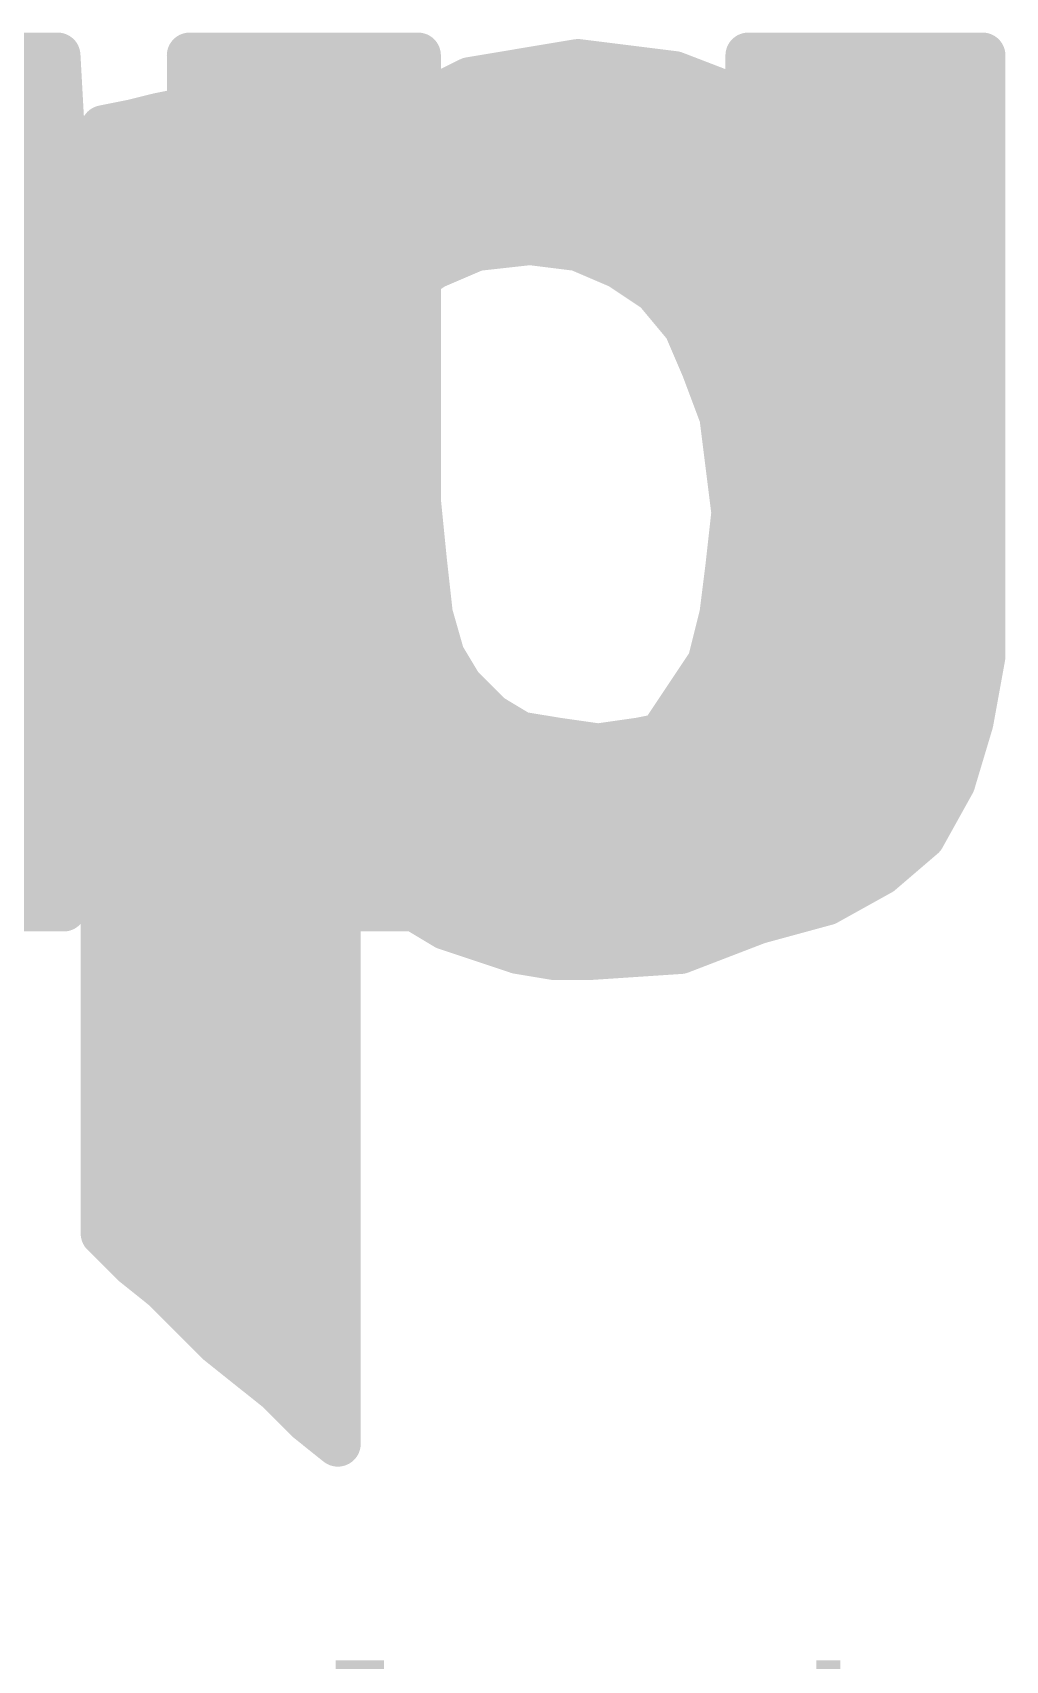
# Model space of a CAD drawing. Extents: x -34 to 73, y -22 to 26.
# Drawn here: x 8.38 to 9.999, y 20.885 to 23.594 of the extents above; entities that cross this region are included whole.
import ezdxf

# ---------------------------------------------------------------- set-up
doc = ezdxf.new("R2010")
doc.units = 0
doc.layers.add('21', color=41, linetype='CONTINUOUS')
doc.layers.add('22', color=40, linetype='CONTINUOUS')

# ---------------------------------------------------------------- blocks, each defined once
blk = doc.blocks.new('RECT')
blk.add_solid([(-0.5, -0.5), (0.5, -0.5), (-0.5, 0.5), (0.5, 0.5)])

msp = doc.modelspace()

# ---------------------------------------------------------------- linework, layer by layer
at = {"layer": '21', "const_width": 0.0762}
for points in [[(9.1078, 23.5155), (9.2878, 23.5455)], [(9.2878, 23.5455), (9.4478, 23.5255)], [(9.0478, 23.4855), (9.1078, 23.5155)], [(9.4478, 23.5255), (9.5778, 23.4755)], [(8.6778, 23.4655), (8.7778, 23.4855)], [(8.7778, 23.4855), (8.8178, 23.4955)], [(8.8178, 23.4955), (8.8678, 23.5054)], [(8.8678, 23.5054), (8.8678, 23.3255)], [(8.9478, 23.4255), (9.0478, 23.4855)], [(8.5478, 23.4455), (8.5878, 23.4555)], [(8.5878, 23.4555), (8.6378, 23.4655)], [(8.6378, 23.4655), (8.6778, 23.4655)], [(8.6986, 23.4696), (8.8678, 23.4696)], [(9.0214, 23.4696), (9.587, 23.4696)], [(9.5778, 23.4755), (9.6878, 23.4055)], [(8.4978, 23.4354), (8.5478, 23.4455)], [(8.4978, 21.5954), (8.4978, 23.4354)], [(8.8678, 23.3255), (8.9478, 23.4255)], [(9.6878, 23.4055), (9.7778, 23.3155)], [(8.4978, 23.3934), (8.8678, 23.3934)], [(8.9222, 23.3934), (9.6998, 23.3934)], [(8.4978, 23.3172), (9.776, 23.3172)], [(9.7778, 23.3155), (9.8478, 23.1955)], [(8.4978, 23.241), (9.1677, 23.241)], [(9.2078, 23.2455), (9.1178, 23.2355)], [(9.2878, 23.2355), (9.2078, 23.2455)], [(9.2434, 23.241), (9.8212, 23.241)], [(9.1178, 23.2355), (9.0478, 23.2055)], [(9.3578, 23.2055), (9.2878, 23.2355)], [(9.0478, 23.2055), (8.9878, 23.1654)], [(9.4178, 23.1654), (9.3578, 23.2055)], [(9.8478, 23.1955), (9.8978, 23.0655)], [(8.4978, 23.1648), (8.9873, 23.1648)], [(8.9878, 23.1654), (8.9378, 23.1055)], [(9.4678, 23.1055), (9.4178, 23.1654)], [(9.4183, 23.1648), (9.8596, 23.1648)], [(8.9378, 23.1055), (8.9078, 23.0355)], [(9.4978, 23.0355), (9.4678, 23.1055)], [(8.4978, 23.0886), (8.9306, 23.0886)], [(9.475, 23.0886), (9.8889, 23.0886)], [(9.8978, 23.0655), (9.9278, 22.9255)], [(8.9078, 23.0355), (8.8678, 22.8755)], [(9.5278, 22.9555), (9.4978, 23.0355)], [(8.4978, 23.0124), (8.902, 23.0124)], [(9.5064, 23.0124), (9.9092, 23.0124)], [(9.5478, 22.7955), (9.5278, 22.9555)], [(8.4978, 22.9362), (8.883, 22.9362)], [(9.5302, 22.9362), (9.9255, 22.9362)], [(9.9278, 22.9255), (9.9278, 22.7855)], [(8.4978, 22.86), (8.8678, 22.86)], [(8.8678, 22.8755), (8.8678, 22.7055)], [(9.5397, 22.86), (9.9278, 22.86)], [(8.4978, 22.7838), (8.8678, 22.7838)], [(9.5378, 22.7055), (9.5478, 22.7955)], [(9.5465, 22.7838), (9.9277, 22.7838)], [(9.5478, 22.7955), (9.9278, 22.7855)], [(9.9278, 22.7855), (9.5478, 22.7955)], [(9.9278, 22.7855), (9.9178, 22.6455)], [(8.4978, 22.7076), (8.8678, 22.7076)], [(8.8678, 22.7055), (8.9078, 22.5455)], [(9.5278, 22.6255), (9.5378, 22.7055)], [(9.538, 22.7076), (9.9222, 22.7076)], [(9.9178, 22.6455), (9.8978, 22.5054)], [(8.4978, 22.6314), (8.8863, 22.6314)], [(9.5078, 22.5455), (9.5278, 22.6255)], [(9.5285, 22.6314), (9.9158, 22.6314)], [(8.4978, 22.5552), (8.9054, 22.5552)], [(8.9078, 22.5455), (8.9878, 22.4255)], [(9.4278, 22.4255), (9.5078, 22.5455)], [(9.8478, 22.3855), (9.5078, 22.5455)], [(9.5078, 22.5455), (9.8478, 22.3855)], [(9.5102, 22.5552), (9.9049, 22.5552)], [(8.4978, 22.479), (8.9521, 22.479)], [(9.4635, 22.479), (9.649, 22.479)], [(9.649, 22.479), (9.8868, 22.479)], [(9.8978, 22.5054), (9.8478, 22.3855)], [(8.9878, 22.4255), (9.0478, 22.3855)], [(9.3678, 22.3855), (9.4278, 22.4255)], [(8.4978, 22.4028), (9.0218, 22.4028)], [(9.3938, 22.4028), (9.8109, 22.4028)], [(9.8109, 22.4028), (9.855, 22.4028)], [(9.0478, 22.3855), (9.1178, 22.3555)], [(9.2978, 22.3555), (9.3678, 22.3855)], [(9.8478, 22.3855), (9.7778, 22.2754)], [(9.1178, 22.3555), (9.2078, 22.3454)], [(9.2078, 22.3454), (9.2978, 22.3555)], [(8.4978, 22.3266), (9.8103, 22.3266)], [(8.9278, 22.2155), (8.8878, 22.2655)], [(8.8878, 22.2655), (8.8878, 21.2455)], [(9.7778, 22.2754), (9.6878, 22.1854)], [(8.4978, 22.2504), (8.8878, 22.2504)], [(8.8998, 22.2504), (9.7528, 22.2504)], [(8.9678, 22.1755), (8.9278, 22.2155)], [(9.6878, 22.1854), (9.5878, 22.1155)], [(8.4978, 22.1742), (8.8878, 22.1742)], [(9.0178, 22.1355), (8.9678, 22.1755)], [(8.9694, 22.1742), (9.6717, 22.1742)], [(9.0678, 22.1055), (9.0178, 22.1355)], [(9.1878, 22.0655), (9.0678, 22.1055)], [(9.5878, 22.1155), (9.4578, 22.0655)], [(8.4978, 22.098), (8.8878, 22.098)], [(9.0902, 22.098), (9.5424, 22.098)], [(9.2478, 22.0555), (9.1878, 22.0655)], [(9.3078, 22.0555), (9.2478, 22.0555)], [(9.4578, 22.0655), (9.3078, 22.0555)], [(8.4978, 22.0218), (8.8878, 22.0218)], [(8.4978, 21.9456), (8.8878, 21.9456)], [(8.4978, 21.8694), (8.8878, 21.8694)], [(8.4978, 21.7932), (8.8878, 21.7932)], [(8.4978, 21.717), (8.8878, 21.717)], [(8.4978, 21.6408), (8.8878, 21.6408)], [(8.5478, 21.5455), (8.4978, 21.5954)], [(8.5287, 21.5646), (8.8878, 21.5646)], [(8.5978, 21.5054), (8.5478, 21.5455)], [(8.6878, 21.4154), (8.5978, 21.5054)], [(8.6149, 21.4884), (8.8878, 21.4884)], [(8.7878, 21.3355), (8.6878, 21.4154)], [(8.6919, 21.4122), (8.8878, 21.4122)], [(8.7871, 21.336), (8.8878, 21.336)], [(8.8378, 21.2855), (8.7878, 21.3355)], [(8.8878, 21.2455), (8.8378, 21.2855)], [(8.8699, 21.2598), (8.8878, 21.2598)]]:
    msp.add_lwpolyline(points, dxfattribs=at)
at = {"layer": '21', "const_width": 0.0381}
for points in [[(9.2902, 23.5644, 1), (9.2854, 23.5265)], [(9.2909, 23.5267, 1), (9.2847, 23.5642)], [(9.1047, 23.5342, 1), (9.1109, 23.4967)], [(9.1163, 23.4984, 1), (9.0993, 23.5325)], [(9.4546, 23.5432, 1), (9.441, 23.5077)], [(9.4454, 23.5065, 1), (9.4502, 23.5444)], [(8.7732, 23.5039, 1), (8.7824, 23.467)], [(8.7815, 23.4668, 1), (8.7741, 23.5041)], [(8.8141, 23.5141, 1), (8.8215, 23.4768)], [(8.8224, 23.477, 1), (8.8132, 23.5139)], [(8.8869, 23.5054, 1), (8.8488, 23.5054)], [(8.8715, 23.4868, 1), (8.8641, 23.5241)], [(9.0393, 23.5025, 1), (9.0563, 23.4684)], [(9.0576, 23.4691, 1), (9.038, 23.5018)], [(8.5841, 23.4741, 1), (8.5915, 23.4368)], [(8.5924, 23.437, 1), (8.5832, 23.4739)], [(8.6378, 23.4845, 1), (8.6378, 23.4464)], [(8.6415, 23.4468, 1), (8.6341, 23.4841)], [(8.6741, 23.4841, 1), (8.6815, 23.4468)], [(8.6778, 23.4464, 1), (8.6778, 23.4845)], [(8.6986, 23.4886, 1), (8.6986, 23.4505)], [(8.8678, 23.4505, 1), (8.8678, 23.4886)], [(9.0214, 23.4886, 1), (9.0214, 23.4505)], [(9.588, 23.4915, 1), (9.5676, 23.4594)], [(9.571, 23.4577, 1), (9.5846, 23.4932)], [(9.587, 23.4505, 1), (9.587, 23.4886)], [(8.5168, 23.4354, 1), (8.4787, 23.4354)], [(8.4941, 23.4541, 1), (8.5015, 23.4168)], [(8.5432, 23.4639, 1), (8.5524, 23.427)], [(8.5515, 23.4268, 1), (8.5441, 23.4641)], [(8.938, 23.4418, 1), (8.9576, 23.4091)], [(8.9627, 23.4135, 1), (8.9329, 23.4374)], [(9.7013, 23.4189, 1), (9.6743, 23.392)], [(9.6776, 23.3894, 1), (9.698, 23.4215)], [(8.4978, 23.4124, 1), (8.4978, 23.3743)], [(8.8678, 23.3743, 1), (8.8678, 23.4124)], [(8.9222, 23.4124, 1), (8.9222, 23.3743)], [(9.6998, 23.3743, 1), (9.6998, 23.4124)], [(8.4978, 23.3362, 1), (8.4978, 23.2981)], [(8.8529, 23.3374, 1), (8.8827, 23.3135)], [(8.8488, 23.3255, 1), (8.8869, 23.3255)], [(9.7943, 23.325, 1), (9.7613, 23.3059)], [(9.7643, 23.302, 1), (9.7913, 23.3289)], [(9.776, 23.2981, 1), (9.776, 23.3362)], [(8.4978, 23.26, 1), (8.4978, 23.2219)], [(9.1677, 23.2219, 1), (9.1677, 23.26)], [(9.2102, 23.2644, 1), (9.2054, 23.2265)], [(9.2099, 23.2265, 1), (9.2057, 23.2644)], [(9.2434, 23.26, 1), (9.2434, 23.2219)], [(9.8212, 23.2219, 1), (9.8212, 23.26)], [(9.1157, 23.2544, 1), (9.1199, 23.2165)], [(9.1253, 23.2179, 1), (9.1103, 23.253)], [(9.2953, 23.253, 1), (9.2803, 23.2179)], [(9.2854, 23.2165, 1), (9.2902, 23.2544)], [(9.0403, 23.223, 1), (9.0553, 23.1879)], [(9.0584, 23.1896, 1), (9.0372, 23.2213)], [(9.3684, 23.2213, 1), (9.3472, 23.1896)], [(9.3503, 23.1879, 1), (9.3653, 23.223)], [(9.8656, 23.2023, 1), (9.83, 23.1886)], [(9.8313, 23.1859, 1), (9.8643, 23.205)], [(8.4978, 23.1838, 1), (8.4978, 23.1457)], [(8.9772, 23.1813, 1), (8.9984, 23.1496)], [(9.0024, 23.1533, 1), (8.9732, 23.1776)], [(8.9873, 23.1457, 1), (8.9873, 23.1838)], [(9.4324, 23.1776, 1), (9.4032, 23.1533)], [(9.4183, 23.1838, 1), (9.4183, 23.1457)], [(9.4072, 23.1496, 1), (9.4284, 23.1813)], [(9.8596, 23.1457, 1), (9.8596, 23.1838)], [(8.9553, 23.0979, 1), (8.9203, 23.113)], [(9.4853, 23.113, 1), (9.4503, 23.0979)], [(8.4978, 23.1076, 1), (8.4978, 23.0695)], [(8.9232, 23.1176, 1), (8.9524, 23.0933)], [(8.9306, 23.0695, 1), (8.9306, 23.1076)], [(9.4532, 23.0933, 1), (9.4824, 23.1176)], [(9.475, 23.1076, 1), (9.475, 23.0695)], [(9.8889, 23.0695, 1), (9.8889, 23.1076)], [(9.9164, 23.0694, 1), (9.8792, 23.0615)], [(9.88, 23.0586, 1), (9.9156, 23.0723)], [(8.8903, 23.043, 1), (8.9253, 23.0279)], [(8.9263, 23.0308, 1), (8.8893, 23.0401)], [(9.5156, 23.0421, 1), (9.48, 23.0288)], [(9.4803, 23.0279, 1), (9.5153, 23.043)], [(8.4978, 23.0314, 1), (8.4978, 22.9933)], [(8.902, 22.9933, 1), (8.902, 23.0314)], [(9.5064, 23.0314, 1), (9.5064, 22.9933)], [(9.9092, 22.9933, 1), (9.9092, 23.0314)], [(9.5467, 22.9578, 1), (9.5089, 22.9531)], [(9.51, 22.9488, 1), (9.5456, 22.9621)], [(8.4978, 22.9552, 1), (8.4978, 22.9171)], [(8.883, 22.9171, 1), (8.883, 22.9552)], [(9.5302, 22.9552, 1), (9.5302, 22.9171)], [(9.9469, 22.9255, 1), (9.9088, 22.9255)], [(9.9255, 22.9171, 1), (9.9255, 22.9552)], [(9.9092, 22.9215, 1), (9.9464, 22.9294)], [(8.4978, 22.879, 1), (8.4978, 22.8409)], [(8.8493, 22.8801, 1), (8.8863, 22.8708)], [(8.8869, 22.8755, 1), (8.8488, 22.8755)], [(8.8678, 22.8409, 1), (8.8678, 22.879)], [(9.5397, 22.879, 1), (9.5397, 22.8409)], [(9.9278, 22.8409, 1), (9.9278, 22.879)], [(8.4978, 22.8028, 1), (8.4978, 22.7647)], [(8.8678, 22.7647, 1), (8.8678, 22.8028)], [(9.5465, 22.8028, 1), (9.5465, 22.7647)], [(9.5483, 22.8145, 1), (9.5473, 22.7764)], [(9.5483, 22.8145, 1), (9.5473, 22.7764)], [(9.5667, 22.7933, 1), (9.5289, 22.7976)], [(9.5289, 22.7931, 1), (9.5667, 22.7978)], [(9.9468, 22.7841, 1), (9.9088, 22.7868)], [(9.9273, 22.7664, 1), (9.9283, 22.8045)], [(9.9273, 22.7664, 1), (9.9283, 22.8045)], [(9.9277, 22.7647, 1), (9.9277, 22.8028)], [(9.9088, 22.7855, 1), (9.9469, 22.7855)], [(8.4978, 22.7266, 1), (8.4978, 22.6885)], [(8.8863, 22.7101, 1), (8.8493, 22.7008)], [(8.8678, 22.6885, 1), (8.8678, 22.7266)], [(9.538, 22.7266, 1), (9.538, 22.6885)], [(9.5567, 22.7031, 1), (9.5189, 22.7078)], [(9.9222, 22.6885, 1), (9.9222, 22.7266)], [(8.8488, 22.7055, 1), (8.8869, 22.7055)], [(9.5189, 22.7076, 1), (9.5567, 22.7033)], [(9.9367, 22.6428, 1), (9.8989, 22.6481)], [(8.4978, 22.6505, 1), (8.4978, 22.6124)], [(8.8863, 22.6124, 1), (8.8863, 22.6505)], [(9.5463, 22.6208, 1), (9.5093, 22.6301)], [(9.5285, 22.6505, 1), (9.5285, 22.6124)], [(9.8988, 22.6468, 1), (9.9368, 22.6441)], [(9.9158, 22.6124, 1), (9.9158, 22.6505)], [(9.5089, 22.6278, 1), (9.5467, 22.6231)], [(8.4978, 22.5743, 1), (8.4978, 22.5362)], [(8.9237, 22.556, 1), (8.8919, 22.5349)], [(8.9054, 22.5362, 1), (8.9054, 22.5743)], [(9.5159, 22.5627, 1), (9.4997, 22.5282)], [(9.5159, 22.5627, 1), (9.4997, 22.5282)], [(9.5102, 22.5743, 1), (9.5102, 22.5362)], [(9.5237, 22.5349, 1), (9.4919, 22.556)], [(9.9049, 22.5362, 1), (9.9049, 22.5743)], [(8.8893, 22.5408, 1), (8.9263, 22.5501)], [(9.4893, 22.5501, 1), (9.5263, 22.5408)], [(8.4978, 22.4981, 1), (8.4978, 22.46)], [(8.9521, 22.46, 1), (8.9521, 22.4981)], [(9.4635, 22.4981, 1), (9.4635, 22.46)], [(9.649, 22.4981, 1), (9.649, 22.46)], [(9.649, 22.46, 1), (9.649, 22.4981)], [(9.8789, 22.5081, 1), (9.9167, 22.5028)], [(9.9154, 22.4981, 1), (9.8802, 22.5128)], [(9.8868, 22.46, 1), (9.8868, 22.4981)], [(8.9984, 22.4413, 1), (8.9772, 22.4096)], [(9.4384, 22.4096, 1), (9.4172, 22.4413)], [(8.4978, 22.4219, 1), (8.4978, 22.3838)], [(8.9719, 22.4149, 1), (9.0037, 22.436)], [(9.0218, 22.3838, 1), (9.0218, 22.4219)], [(9.3938, 22.4219, 1), (9.3938, 22.3838)], [(9.4119, 22.436, 1), (9.4437, 22.4149)], [(9.8109, 22.4219, 1), (9.8109, 22.3838)], [(9.8109, 22.3838, 1), (9.8109, 22.4219)], [(9.855, 22.3838, 1), (9.855, 22.4219)], [(9.0553, 22.403, 1), (9.0403, 22.3679)], [(9.0372, 22.3696, 1), (9.0584, 22.4013)], [(9.3572, 22.4013, 1), (9.3784, 22.3696)], [(9.3753, 22.3679, 1), (9.3603, 22.403)], [(9.8302, 22.3928, 1), (9.8654, 22.3781)], [(9.8639, 22.3752, 1), (9.8317, 22.3957)], [(9.8397, 22.3682, 1), (9.8559, 22.4027)], [(9.8397, 22.3682, 1), (9.8559, 22.4027)], [(9.1199, 22.3744, 1), (9.1157, 22.3365)], [(9.1103, 22.3379, 1), (9.1253, 22.373)], [(9.2057, 22.3644, 1), (9.2099, 22.3265)], [(9.2057, 22.3265, 1), (9.2099, 22.3644)], [(9.2903, 22.373, 1), (9.3053, 22.3379)], [(9.2999, 22.3365, 1), (9.2957, 22.3744)], [(8.4978, 22.3457, 1), (8.4978, 22.3076)], [(9.8103, 22.3076, 1), (9.8103, 22.3457)], [(8.9027, 22.2774, 1), (8.8729, 22.2535)], [(8.9069, 22.2655, 1), (8.8688, 22.2655)], [(9.7617, 22.2857, 1), (9.7939, 22.2652)], [(9.7913, 22.262, 1), (9.7643, 22.2889)], [(8.4978, 22.2695, 1), (8.4978, 22.2314)], [(8.8998, 22.2695, 1), (8.8998, 22.2314)], [(8.8878, 22.2314, 1), (8.8878, 22.2695)], [(9.7528, 22.2314, 1), (9.7528, 22.2695)], [(8.9413, 22.2289, 1), (8.9143, 22.202)], [(8.9129, 22.2035, 1), (8.9427, 22.2274)], [(9.6987, 22.1698, 1), (9.6769, 22.2011)], [(8.4978, 22.1933, 1), (8.4978, 22.1552)], [(8.8878, 22.1552, 1), (8.8878, 22.1933)], [(8.9797, 22.1903, 1), (8.9559, 22.1606)], [(8.9694, 22.1933, 1), (8.9694, 22.1552)], [(8.9543, 22.162, 1), (8.9813, 22.1889)], [(9.6743, 22.1989, 1), (9.7013, 22.172)], [(9.6717, 22.1552, 1), (9.6717, 22.1933)], [(9.0276, 22.1518, 1), (9.008, 22.1191)], [(9.0059, 22.1206, 1), (9.0297, 22.1503)], [(9.0738, 22.1235, 1), (9.0618, 22.0874)], [(9.058, 22.0891, 1), (9.0776, 22.1218)], [(9.5769, 22.1311, 1), (9.5987, 22.0998)], [(9.5946, 22.0977, 1), (9.581, 22.1332)], [(8.4978, 22.1171, 1), (8.4978, 22.079)], [(8.8878, 22.079, 1), (8.8878, 22.1171)], [(9.0902, 22.1171, 1), (9.0902, 22.079)], [(9.5424, 22.079, 1), (9.5424, 22.1171)], [(9.1909, 22.0842, 1), (9.1847, 22.0467)], [(9.1818, 22.0474, 1), (9.1938, 22.0835)], [(9.2478, 22.0745, 1), (9.2478, 22.0364)], [(9.2447, 22.0367, 1), (9.2509, 22.0742)], [(9.3065, 22.0745, 1), (9.3091, 22.0364)], [(9.3078, 22.0364, 1), (9.3078, 22.0745)], [(9.451, 22.0832, 1), (9.4646, 22.0477)], [(9.4591, 22.0464, 1), (9.4565, 22.0845)], [(8.4978, 22.0409, 1), (8.4978, 22.0028)], [(8.8878, 22.0028, 1), (8.8878, 22.0409)], [(8.4978, 21.9647, 1), (8.4978, 21.9266)], [(8.8878, 21.9266, 1), (8.8878, 21.9647)], [(8.4978, 21.8885, 1), (8.4978, 21.8504)], [(8.8878, 21.8504, 1), (8.8878, 21.8885)], [(8.4978, 21.8123, 1), (8.4978, 21.7742)], [(8.8878, 21.7742, 1), (8.8878, 21.8123)], [(8.4978, 21.7361, 1), (8.4978, 21.698)], [(8.8878, 21.698, 1), (8.8878, 21.7361)], [(8.4978, 21.6599, 1), (8.4978, 21.6218)], [(8.8878, 21.6218, 1), (8.8878, 21.6599)], [(8.5113, 21.6089, 1), (8.4843, 21.582)], [(8.4787, 21.5954, 1), (8.5168, 21.5954)], [(8.5287, 21.5837, 1), (8.5287, 21.5456)], [(8.8878, 21.5456, 1), (8.8878, 21.5837)], [(8.5597, 21.5603, 1), (8.5359, 21.5306)], [(8.5343, 21.532, 1), (8.5613, 21.5589)], [(8.6113, 21.5189, 1), (8.5843, 21.492)], [(8.5859, 21.4906, 1), (8.6097, 21.5203)], [(8.6149, 21.5075, 1), (8.6149, 21.4694)], [(8.8878, 21.4694, 1), (8.8878, 21.5075)], [(8.6997, 21.4303, 1), (8.6759, 21.4006)], [(8.6919, 21.4313, 1), (8.6919, 21.3932)], [(8.6743, 21.402, 1), (8.7013, 21.4289)], [(8.8878, 21.3932, 1), (8.8878, 21.4313)], [(8.7871, 21.3551, 1), (8.7871, 21.317)], [(8.8013, 21.3489, 1), (8.7743, 21.322)], [(8.7759, 21.3206, 1), (8.7997, 21.3503)], [(8.8878, 21.317, 1), (8.8878, 21.3551)], [(8.8497, 21.3003, 1), (8.8259, 21.2706)], [(8.8243, 21.272, 1), (8.8513, 21.2989)], [(8.8699, 21.2789, 1), (8.8699, 21.2408)], [(8.8878, 21.2408, 1), (8.8878, 21.2789)], [(8.8759, 21.2306, 1), (8.8997, 21.2603)], [(8.8688, 21.2455, 1), (8.9069, 21.2455)]]:
    msp.add_lwpolyline(points, format="xyb", dxfattribs=at)
at = {"layer": '22', "const_width": 0.0762}
for points in [[(8.4212, 23.5563), (8.0612, 23.5563)], [(8.0612, 23.5458), (8.4218, 23.5458)], [(8.4312, 23.3763), (8.4212, 23.5563)], [(9.0212, 23.5563), (8.6412, 23.5563)], [(8.6412, 23.5563), (8.6412, 22.3163)], [(8.6412, 23.5458), (9.0212, 23.5458)], [(9.0212, 22.8163), (9.0212, 23.5563)], [(9.9612, 23.5563), (9.5712, 23.5563)], [(9.5712, 23.5563), (9.5712, 22.6762)], [(9.5712, 23.5458), (9.9612, 23.5458)], [(9.9612, 22.5563), (9.9612, 23.5563)], [(8.0612, 23.4696), (8.426, 23.4696)], [(8.6412, 23.4696), (9.0212, 23.4696)], [(9.5712, 23.4696), (9.9612, 23.4696)], [(8.0612, 23.3934), (8.4303, 23.3934)], [(8.4312, 22.1363), (8.4312, 23.3763)], [(8.6412, 23.3934), (9.0212, 23.3934)], [(9.5712, 23.3934), (9.9612, 23.3934)], [(7.1496, 23.3172), (8.4312, 23.3172)], [(8.6412, 23.3172), (9.0212, 23.3172)], [(9.5712, 23.3172), (9.9612, 23.3172)], [(7.9233, 23.241), (8.4312, 23.241)], [(8.6412, 23.241), (9.0212, 23.241)], [(9.5712, 23.241), (9.9612, 23.241)], [(7.9841, 23.1648), (8.4312, 23.1648)], [(8.6412, 23.1648), (9.0212, 23.1648)], [(9.5712, 23.1648), (9.9612, 23.1648)], [(8.0148, 23.0886), (8.4312, 23.0886)], [(8.6412, 23.0886), (9.0212, 23.0886)], [(9.5712, 23.0886), (9.9612, 23.0886)], [(8.0332, 23.0124), (8.4312, 23.0124)], [(8.6412, 23.0124), (9.0212, 23.0124)], [(9.5712, 23.0124), (9.9612, 23.0124)], [(8.0412, 22.9362), (8.4312, 22.9362)], [(8.6412, 22.9362), (9.0212, 22.9362)], [(9.5712, 22.9362), (9.9612, 22.9362)], [(8.0412, 22.86), (8.4312, 22.86)], [(8.6412, 22.86), (9.0212, 22.86)], [(9.5712, 22.86), (9.9612, 22.86)], [(9.0312, 22.7163), (9.0212, 22.8163)], [(8.0412, 22.7838), (8.4312, 22.7838)], [(8.6412, 22.7838), (9.0244, 22.7838)], [(9.5712, 22.7838), (9.9612, 22.7838)], [(8.0412, 22.7076), (8.4312, 22.7076)], [(8.6412, 22.7076), (9.0322, 22.7076)], [(9.0412, 22.6263), (9.0312, 22.7163)], [(9.5712, 22.7076), (9.9612, 22.7076)], [(9.5712, 22.6762), (9.5612, 22.6063)], [(8.0412, 22.6314), (8.4312, 22.6314)], [(8.6412, 22.6314), (9.0406, 22.6314)], [(9.0612, 22.5563), (9.0412, 22.6263)], [(9.5648, 22.6314), (9.9612, 22.6314)], [(9.5612, 22.6063), (9.5412, 22.5463)], [(8.0412, 22.5552), (8.4312, 22.5552)], [(8.6412, 22.5552), (9.0618, 22.5552)], [(9.0912, 22.5063), (9.0612, 22.5563)], [(9.5412, 22.5463), (9.5212, 22.4962)], [(9.5442, 22.5552), (9.961, 22.5552)], [(9.9412, 22.4463), (9.9612, 22.5563)], [(9.1412, 22.4563), (9.0912, 22.5063)], [(8.0412, 22.479), (8.4312, 22.479)], [(8.6412, 22.479), (9.1185, 22.479)], [(9.5212, 22.4962), (9.4812, 22.4563)], [(9.5039, 22.479), (9.9472, 22.479)], [(9.1912, 22.4262), (9.1412, 22.4563)], [(9.4812, 22.4563), (9.4412, 22.4262)], [(9.2512, 22.4163), (9.1912, 22.4262)], [(9.4412, 22.4262), (9.3912, 22.4163)], [(9.9112, 22.3463), (9.9412, 22.4463)], [(8.0412, 22.4028), (8.4312, 22.4028)], [(8.6412, 22.4028), (9.9282, 22.4028)], [(9.3212, 22.4063), (9.2512, 22.4163)], [(9.3912, 22.4163), (9.3212, 22.4063)], [(9.8612, 22.2563), (9.9112, 22.3463)], [(8.0412, 22.3266), (8.4312, 22.3266)], [(8.6412, 22.3266), (9.0112, 22.3266)], [(8.6412, 22.3163), (8.6412, 22.1363)], [(9.0112, 22.1363), (9.0112, 22.3362)], [(9.0112, 22.3362), (9.0512, 22.2763)], [(9.0176, 22.3266), (9.9003, 22.3266)], [(9.0512, 22.2763), (9.1012, 22.2363)], [(8.0412, 22.2504), (8.4312, 22.2504)], [(8.6412, 22.2504), (9.0112, 22.2504)], [(9.0835, 22.2504), (9.8544, 22.2504)], [(9.1012, 22.2363), (9.1512, 22.1863)], [(9.7912, 22.1963), (9.8612, 22.2563)], [(9.1512, 22.1863), (9.2012, 22.1563)], [(9.7012, 22.1463), (9.7912, 22.1963)], [(8.0412, 22.1742), (8.4312, 22.1742)], [(8.6412, 22.1742), (9.0112, 22.1742)], [(9.1713, 22.1742), (9.7515, 22.1742)], [(9.2012, 22.1563), (9.2612, 22.1363)], [(8.0412, 22.1363), (8.4312, 22.1363)], [(8.6412, 22.1363), (9.0112, 22.1363)], [(9.2612, 22.1363), (9.3212, 22.1163)], [(9.5912, 22.1163), (9.7012, 22.1463)], [(9.3212, 22.1163), (9.3812, 22.1062)], [(9.3812, 22.1062), (9.4512, 22.0963)], [(9.4512, 22.0963), (9.5912, 22.1163)], [(9.439, 22.098), (9.4634, 22.098)]]:
    msp.add_lwpolyline(points, dxfattribs=at)
at = {"layer": '22', "const_width": 0.0381}
for points in [[(8.4402, 23.5573, 1), (8.4022, 23.5552)], [(8.4212, 23.5372, 1), (8.4212, 23.5753)], [(8.4218, 23.5267, 1), (8.4218, 23.5648)], [(8.6602, 23.5563, 1), (8.6221, 23.5563)], [(8.6412, 23.5753, 1), (8.6412, 23.5372)], [(8.6412, 23.5648, 1), (8.6412, 23.5267)], [(9.0403, 23.5563, 1), (9.0022, 23.5563)], [(9.0212, 23.5372, 1), (9.0212, 23.5753)], [(9.0212, 23.5267, 1), (9.0212, 23.5648)], [(9.5903, 23.5563, 1), (9.5522, 23.5563)], [(9.5712, 23.5753, 1), (9.5712, 23.5372)], [(9.5712, 23.5648, 1), (9.5712, 23.5267)], [(9.9802, 23.5563, 1), (9.9421, 23.5563)], [(9.9612, 23.5372, 1), (9.9612, 23.5753)], [(9.9612, 23.5267, 1), (9.9612, 23.5648)], [(8.426, 23.4505, 1), (8.426, 23.4886)], [(8.6412, 23.4886, 1), (8.6412, 23.4505)], [(9.0212, 23.4505, 1), (9.0212, 23.4886)], [(9.5712, 23.4886, 1), (9.5712, 23.4505)], [(9.9612, 23.4505, 1), (9.9612, 23.4886)], [(8.4503, 23.3763, 1), (8.4122, 23.3763)], [(8.4303, 23.3743, 1), (8.4303, 23.4124)], [(8.6412, 23.4124, 1), (8.6412, 23.3743)], [(9.0212, 23.3743, 1), (9.0212, 23.4124)], [(9.5712, 23.4124, 1), (9.5712, 23.3743)], [(9.9612, 23.3743, 1), (9.9612, 23.4124)], [(8.4122, 23.3752, 1), (8.4502, 23.3773)], [(8.4312, 23.2981, 1), (8.4312, 23.3362)], [(8.6412, 23.3362, 1), (8.6412, 23.2981)], [(9.0212, 23.2981, 1), (9.0212, 23.3362)], [(9.5712, 23.3362, 1), (9.5712, 23.2981)], [(9.9612, 23.2981, 1), (9.9612, 23.3362)], [(8.4312, 23.2219, 1), (8.4312, 23.26)], [(8.6412, 23.26, 1), (8.6412, 23.2219)], [(9.0212, 23.2219, 1), (9.0212, 23.26)], [(9.5712, 23.26, 1), (9.5712, 23.2219)], [(9.9612, 23.2219, 1), (9.9612, 23.26)], [(8.4312, 23.1457, 1), (8.4312, 23.1838)], [(8.6412, 23.1838, 1), (8.6412, 23.1457)], [(9.0212, 23.1457, 1), (9.0212, 23.1838)], [(9.5712, 23.1838, 1), (9.5712, 23.1457)], [(9.9612, 23.1457, 1), (9.9612, 23.1838)], [(8.4312, 23.0695, 1), (8.4312, 23.1076)], [(8.6412, 23.1076, 1), (8.6412, 23.0695)], [(9.0212, 23.0695, 1), (9.0212, 23.1076)], [(9.5712, 23.1076, 1), (9.5712, 23.0695)], [(9.9612, 23.0695, 1), (9.9612, 23.1076)], [(8.4312, 22.9933, 1), (8.4312, 23.0314)], [(8.6412, 23.0314, 1), (8.6412, 22.9933)], [(9.0212, 22.9933, 1), (9.0212, 23.0314)], [(9.5712, 23.0314, 1), (9.5712, 22.9933)], [(9.9612, 22.9933, 1), (9.9612, 23.0314)], [(8.4312, 22.9171, 1), (8.4312, 22.9552)], [(8.6412, 22.9552, 1), (8.6412, 22.9171)], [(9.0212, 22.9171, 1), (9.0212, 22.9552)], [(9.5712, 22.9552, 1), (9.5712, 22.9171)], [(9.9612, 22.9171, 1), (9.9612, 22.9552)], [(8.4312, 22.8409, 1), (8.4312, 22.879)], [(8.6412, 22.879, 1), (8.6412, 22.8409)], [(9.0212, 22.8409, 1), (9.0212, 22.879)], [(9.5712, 22.879, 1), (9.5712, 22.8409)], [(9.9612, 22.8409, 1), (9.9612, 22.879)], [(9.0402, 22.8181, 1), (9.0022, 22.8144)], [(8.4312, 22.7647, 1), (8.4312, 22.8028)], [(8.6412, 22.8028, 1), (8.6412, 22.7647)], [(9.0022, 22.8163, 1), (9.0403, 22.8163)], [(9.0244, 22.7647, 1), (9.0244, 22.8028)], [(9.5712, 22.8028, 1), (9.5712, 22.7647)], [(9.9612, 22.7647, 1), (9.9612, 22.8028)], [(8.4312, 22.6885, 1), (8.4312, 22.7266)], [(8.6412, 22.7266, 1), (8.6412, 22.6885)], [(9.0501, 22.7184, 1), (9.0123, 22.7141)], [(9.0122, 22.7144, 1), (9.0502, 22.7181)], [(9.0322, 22.6885, 1), (9.0322, 22.7266)], [(9.5712, 22.7266, 1), (9.5712, 22.6885)], [(9.9612, 22.6885, 1), (9.9612, 22.7266)], [(9.5901, 22.6736, 1), (9.5523, 22.6789)], [(9.5522, 22.6762, 1), (9.5903, 22.6762)], [(8.4312, 22.6124, 1), (8.4312, 22.6505)], [(8.6412, 22.6505, 1), (8.6412, 22.6124)], [(9.0595, 22.6315, 1), (9.0229, 22.621)], [(9.0406, 22.6124, 1), (9.0406, 22.6505)], [(9.5648, 22.6505, 1), (9.5648, 22.6124)], [(9.9612, 22.6124, 1), (9.9612, 22.6505)], [(9.0223, 22.6241, 1), (9.0601, 22.6284)], [(9.5423, 22.6089, 1), (9.5801, 22.6036)], [(9.5793, 22.6002, 1), (9.5431, 22.6123)], [(8.4312, 22.5362, 1), (8.4312, 22.5743)], [(8.6412, 22.5743, 1), (8.6412, 22.5362)], [(9.0775, 22.5661, 1), (9.0449, 22.5464)], [(9.0429, 22.551, 1), (9.0795, 22.5615)], [(9.0618, 22.5362, 1), (9.0618, 22.5743)], [(9.5231, 22.5523, 1), (9.5593, 22.5402)], [(9.5589, 22.5392, 1), (9.5235, 22.5533)], [(9.5442, 22.5743, 1), (9.5442, 22.5362)], [(9.9421, 22.5563, 1), (9.9802, 22.5563)], [(9.9799, 22.5528, 1), (9.9425, 22.5597)], [(9.961, 22.5362, 1), (9.961, 22.5743)], [(9.1047, 22.5197, 1), (9.0777, 22.4928)], [(8.4312, 22.46, 1), (8.4312, 22.4981)], [(8.6412, 22.4981, 1), (8.6412, 22.46)], [(9.0749, 22.4964, 1), (9.1075, 22.5161)], [(9.1185, 22.46, 1), (9.1185, 22.4981)], [(9.5039, 22.4981, 1), (9.5039, 22.46)], [(9.5035, 22.5033, 1), (9.5389, 22.4892)], [(9.5347, 22.4828, 1), (9.5077, 22.5097)], [(9.9472, 22.46, 1), (9.9472, 22.4981)], [(9.151, 22.4726, 1), (9.1314, 22.4399)], [(9.4926, 22.441, 1), (9.4698, 22.4715)], [(9.1277, 22.4428, 1), (9.1547, 22.4697)], [(9.1943, 22.445, 1), (9.1881, 22.4075)], [(9.4449, 22.4076, 1), (9.4375, 22.4449)], [(9.4677, 22.4697, 1), (9.4947, 22.4428)], [(9.9225, 22.4497, 1), (9.9599, 22.4428)], [(9.9594, 22.4408, 1), (9.923, 22.4517)], [(8.4312, 22.3838, 1), (8.4312, 22.4219)], [(8.6412, 22.4219, 1), (8.6412, 22.3838)], [(9.1814, 22.4099, 1), (9.201, 22.4426)], [(9.2539, 22.4351, 1), (9.2485, 22.3974)], [(9.2481, 22.3975, 1), (9.2543, 22.435)], [(9.3185, 22.4251, 1), (9.3239, 22.3874)], [(9.3185, 22.3874, 1), (9.3239, 22.4251)], [(9.3875, 22.4349, 1), (9.3949, 22.3976)], [(9.3939, 22.3974, 1), (9.3885, 22.4351)], [(9.4298, 22.4415, 1), (9.4526, 22.411)], [(9.9282, 22.3838, 1), (9.9282, 22.4219)], [(9.9279, 22.337, 1), (9.8945, 22.3555)], [(8.4312, 22.3076, 1), (8.4312, 22.3457)], [(8.6602, 22.3163, 1), (8.6221, 22.3163)], [(8.6412, 22.3457, 1), (8.6412, 22.3076)], [(9.0271, 22.3468, 1), (8.9953, 22.3257)], [(9.0303, 22.3362, 1), (8.9922, 22.3362)], [(9.0176, 22.3457, 1), (9.0176, 22.3076)], [(9.0112, 22.3076, 1), (9.0112, 22.3457)], [(9.893, 22.3517, 1), (9.9294, 22.3408)], [(9.9003, 22.3076, 1), (9.9003, 22.3457)], [(8.6221, 22.3163, 1), (8.6602, 22.3163)], [(9.0631, 22.2911, 1), (9.0393, 22.2614)], [(9.0353, 22.2657, 1), (9.0671, 22.2868)], [(8.4312, 22.2314, 1), (8.4312, 22.2695)], [(8.6412, 22.2695, 1), (8.6412, 22.2314)], [(9.0112, 22.2314, 1), (9.0112, 22.2695)], [(9.0835, 22.2695, 1), (9.0835, 22.2314)], [(9.1147, 22.2497, 1), (9.0877, 22.2228)], [(9.8445, 22.2655, 1), (9.8779, 22.247)], [(9.8736, 22.2418, 1), (9.8488, 22.2707)], [(9.8544, 22.2314, 1), (9.8544, 22.2695)], [(9.0893, 22.2214, 1), (9.1131, 22.2511)], [(9.161, 22.2026, 1), (9.1414, 22.1699)], [(9.1377, 22.1728, 1), (9.1647, 22.1997)], [(9.7788, 22.2107, 1), (9.8036, 22.1818)], [(9.8005, 22.1796, 1), (9.7819, 22.2129)], [(8.4312, 22.1552, 1), (8.4312, 22.1933)], [(8.6412, 22.1933, 1), (8.6412, 22.1552)], [(9.0112, 22.1552, 1), (9.0112, 22.1933)], [(9.1713, 22.1933, 1), (9.1713, 22.1552)], [(9.2072, 22.1743, 1), (9.1952, 22.1382)], [(9.1914, 22.1399, 1), (9.211, 22.1726)], [(9.7515, 22.1552, 1), (9.7515, 22.1933)], [(8.4312, 22.1172, 1), (8.4312, 22.1553)], [(8.6412, 22.1553, 1), (8.6412, 22.1172)], [(9.0112, 22.1172, 1), (9.0112, 22.1553)], [(9.2672, 22.1543, 1), (9.2552, 22.1182)], [(9.2552, 22.1182, 1), (9.2672, 22.1543)], [(9.6919, 22.1629, 1), (9.7105, 22.1296)], [(9.7062, 22.1279, 1), (9.6962, 22.1646)], [(8.4122, 22.1363, 1), (8.4503, 22.1363)], [(8.6221, 22.1363, 1), (8.6602, 22.1363)], [(8.9922, 22.1363, 1), (9.0303, 22.1363)], [(9.3243, 22.135, 1), (9.3181, 22.0975)], [(9.3152, 22.0982, 1), (9.3272, 22.1343)], [(9.3839, 22.1251, 1), (9.3785, 22.0874)], [(9.3781, 22.0875, 1), (9.3843, 22.125)], [(9.5862, 22.1346, 1), (9.5962, 22.0979)], [(9.5939, 22.0974, 1), (9.5885, 22.1351)], [(9.439, 22.1171, 1), (9.439, 22.079)], [(9.4485, 22.1151, 1), (9.4539, 22.0774)], [(9.4485, 22.0774, 1), (9.4539, 22.1151)], [(9.4634, 22.079, 1), (9.4634, 22.1171)]]:
    msp.add_lwpolyline(points, format="xyb", dxfattribs=at)

# ---------------------------------------------------------------- block references
at = {"layer": '21', "yscale": 0.04}
for p, xscale in [((8.9244, 20.8648), 0.08), ((9.7044, 20.8648), 0.04)]:
    msp.add_blockref('RECT', p, dxfattribs=dict(at, xscale=xscale))

doc.saveas('drawing.dxf')
